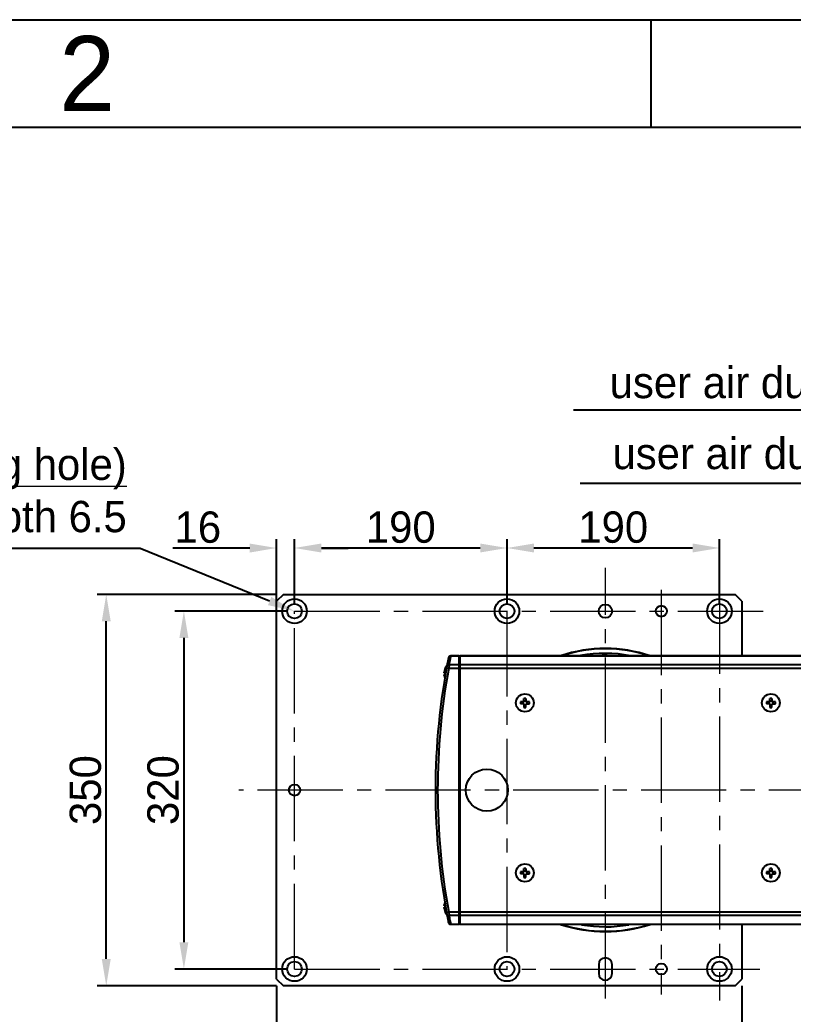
# Model space of a CAD drawing. Header units: millimetres. Extents: x 4086 to 8300, y 123 to 1549.
# Drawn here: x 6646.6 to 6819.5, y 1327 to 1549.2 of the extents above; entities that cross this region are included whole.
import ezdxf
from ezdxf import colors
from ezdxf.entities.mleader import LeaderData, LeaderLine
from ezdxf.enums import TextEntityAlignment as Align
from ezdxf.math import Vec2, Vec3

# ---------------------------------------------------------------- set-up
doc = ezdxf.new("R2010")
doc.units = ezdxf.units.MM
doc.linetypes.add('CENTER2', pattern=[28.575, 19.05, -3.175, 3.175, -3.175])
doc.layers.add('中心线层', color=7, linetype='CENTER2', lineweight=0)
doc.layers.add('标注层', color=7, linetype='Continuous', lineweight=0)
doc.layers.add('外形图', color=7, linetype='Continuous')
doc.styles.add('思源黑', font='SourceHanSansCN-Normal.ttf')
doc.dimstyles.new('尺寸标注_1_4比例', dxfattribs={"dimtxt": 7, "dimasz": 6, "dimexe": 2, "dimexo": 1.5, "dimgap": 1, "dimtad": 1, "dimdec": 1, "dimlfac": 4, "dimdsep": 46, "dimtxsty": '思源黑', "dimcen": 0.09, "dimadec": 0, "dimazin": 0, "dimtp": 0.01, "dimtm": 0.01, "dimtfac": 1, "dimtdec": 1, "dimtofl": 0, "dimtmove": 0, "dimatfit": 3, "dimfxl": 1, "dimtolj": 1, "dimarcsym": 0})

# ---------------------------------------------------------------- blocks, each defined once
blk = doc.blocks.new('1')
at = {"color": 2}
blk.add_line((6787.66, 1549.22), (6787.66, 1525.22), dxfattribs=at)
for points in [[(6283.66, 123.62), (6283.66, 1549.22), (8299.66, 1549.22), (8299.66, 123.62)], [(6403.66, 147.62), (6403.66, 1525.22), (8275.66, 1525.22), (8275.66, 147.62)]]:
    blk.add_lwpolyline(points, close=True, dxfattribs=at)
at = {"color": 2, "style": '思源黑'}
blk.add_text('2', height=16.8, dxfattribs=at).set_placement((6661.66, 1537.22), align=Align.MIDDLE_CENTER)
at = {"color": 7, "style": '思源黑'}
for tag, height, p in [('编号', 19.2, (8134.84, 252.67)), ('比例', 8, (7939.66, 171.62))]:
    blk.add_attdef(tag, text='', height=height, dxfattribs=at).set_placement(p, align=Align.MIDDLE)
at = {"linetype": 'Continuous', "lineweight": 0, "ltscale": 0.3, "style": '思源黑'}
for tag, p in [('当前页', (8121.35, 207.93)), ('总页数', (8160.27, 207.93))]:
    blk.add_attdef(tag, text='', height=8, dxfattribs=at).set_placement(p, align=Align.MIDDLE)
blk = doc.blocks.new('*D1298')
at = {"layer": 'Defpoints', "color": 0}
for p in [(6755.52, 1431.17), (6708.02, 1417.05), (6755.52, 1417.05)]:
    blk.add_point(p, dxfattribs=at)
at = {"layer": '标注层', "color": 0, "lineweight": -2}
for p, q in [((6708.02, 1418.55), (6708.02, 1433.17)), ((6755.52, 1418.55), (6755.52, 1433.17)), ((6714.02, 1431.17), (6749.52, 1431.17))]:
    blk.add_line(p, q, dxfattribs=at)
at = {"layer": '标注层', "color": 0}
for points in [[(6714.02, 1432.17), (6714.02, 1430.17), (6708.02, 1431.17)], [(6749.52, 1430.17), (6749.52, 1432.17), (6755.52, 1431.17)]]:
    blk.add_solid(points, dxfattribs=at)
at = {"layer": '标注层', "color": 0, "insert": (6731.77, 1435.79), "char_height": 7, "attachment_point": 5, "style": '思源黑'}
blk.add_mtext('\\A1;190', dxfattribs=at)
blk = doc.blocks.new('*D1299')
at = {"layer": 'Defpoints', "color": 0}
for p in [(6803.02, 1431.17), (6755.52, 1417.05), (6803.02, 1417.05)]:
    blk.add_point(p, dxfattribs=at)
at = {"layer": '标注层', "color": 0, "lineweight": -2}
for p, q in [((6755.52, 1418.55), (6755.52, 1433.17)), ((6803.02, 1418.55), (6803.02, 1433.17)), ((6761.52, 1431.17), (6797.02, 1431.17))]:
    blk.add_line(p, q, dxfattribs=at)
at = {"layer": '标注层', "color": 0}
for points in [[(6761.52, 1432.17), (6761.52, 1430.17), (6755.52, 1431.17)], [(6797.02, 1430.17), (6797.02, 1432.17), (6803.02, 1431.17)]]:
    blk.add_solid(points, dxfattribs=at)
at = {"layer": '标注层', "color": 0, "insert": (6779.27, 1435.79), "char_height": 7, "attachment_point": 5, "style": '思源黑'}
blk.add_mtext('\\A1;190', dxfattribs=at)
blk = doc.blocks.new('*D1300')
at = {"layer": 'Defpoints', "color": 0}
for p in [(6708.02, 1417.05), (6683.28, 1337.05), (6708.02, 1337.05)]:
    blk.add_point(p, dxfattribs=at)
at = {"layer": '标注层', "color": 0, "lineweight": -2}
for p, q in [((6706.52, 1417.05), (6681.28, 1417.05)), ((6683.28, 1411.05), (6683.28, 1343.05)), ((6706.52, 1337.05), (6681.28, 1337.05))]:
    blk.add_line(p, q, dxfattribs=at)
at = {"layer": '标注层', "color": 0}
for points in [[(6684.28, 1411.05), (6682.28, 1411.05), (6683.28, 1417.05)], [(6682.28, 1343.05), (6684.28, 1343.05), (6683.28, 1337.05)]]:
    blk.add_solid(points, dxfattribs=at)
at = {"layer": '标注层', "color": 0, "insert": (6678.65, 1377.05), "char_height": 7, "attachment_point": 5, "rotation": 90, "style": '思源黑'}
blk.add_mtext('\\A1;320', dxfattribs=at)
blk = doc.blocks.new('*D1301')
at = {"layer": 'Defpoints', "color": 0}
for p in [(6704.02, 1431.16), (6704.02, 1417.05), (6708.02, 1417.05)]:
    blk.add_point(p, dxfattribs=at)
at = {"layer": '标注层', "color": 0, "lineweight": -2}
for p, q in [((6704.02, 1418.55), (6704.02, 1433.16)), ((6708.02, 1418.55), (6708.02, 1433.16)), ((6698.02, 1431.16), (6680.79, 1431.16)), ((6714.02, 1431.16), (6720.02, 1431.16))]:
    blk.add_line(p, q, dxfattribs=at)
at = {"layer": '标注层', "color": 0}
for points in [[(6698.02, 1430.16), (6698.02, 1432.16), (6704.02, 1431.16)], [(6714.02, 1432.16), (6714.02, 1430.16), (6708.02, 1431.16)]]:
    blk.add_solid(points, dxfattribs=at)
at = {"layer": '标注层', "color": 0, "insert": (6686.4, 1435.79), "char_height": 7, "attachment_point": 5, "style": '思源黑'}
blk.add_mtext('\\A1;16', dxfattribs=at)
blk = doc.blocks.new('*D1310')
at = {"layer": 'Defpoints', "color": 0}
for p in [(6704.02, 1334.8), (6808.02, 1334.8), (6808.02, 1315.46)]:
    blk.add_point(p, dxfattribs=at)
at = {"layer": '标注层', "color": 0, "lineweight": -2}
for p, q in [((6704.02, 1333.3), (6704.02, 1313.46)), ((6808.02, 1333.3), (6808.02, 1313.46)), ((6710.02, 1315.46), (6802.02, 1315.46))]:
    blk.add_line(p, q, dxfattribs=at)
at = {"layer": '标注层', "color": 0}
for points in [[(6710.02, 1316.46), (6710.02, 1314.46), (6704.02, 1315.46)], [(6802.02, 1314.46), (6802.02, 1316.46), (6808.02, 1315.46)]]:
    blk.add_solid(points, dxfattribs=at)
at = {"layer": '标注层', "color": 0, "insert": (6756.02, 1320.08), "char_height": 7, "attachment_point": 5, "style": '思源黑'}
blk.add_mtext('\\A1;416', dxfattribs=at)
blk = doc.blocks.new('*D1311')
at = {"layer": 'Defpoints', "color": 0}
for p in [(6665.92, 1420.8), (6705.52, 1420.8), (6705.52, 1333.3)]:
    blk.add_point(p, dxfattribs=at)
at = {"layer": '标注层', "color": 0, "lineweight": -2}
for p, q in [((6704.02, 1420.8), (6663.92, 1420.8)), ((6665.92, 1339.3), (6665.92, 1414.8)), ((6704.02, 1333.3), (6663.92, 1333.3))]:
    blk.add_line(p, q, dxfattribs=at)
at = {"layer": '标注层', "color": 0}
for points in [[(6666.92, 1414.8), (6664.92, 1414.8), (6665.92, 1420.8)], [(6664.92, 1339.3), (6666.92, 1339.3), (6665.92, 1333.3)]]:
    blk.add_solid(points, dxfattribs=at)
at = {"layer": '标注层', "color": 0, "insert": (6661.29, 1377.05), "char_height": 7, "attachment_point": 5, "rotation": 90, "style": '思源黑'}
blk.add_mtext('\\A1;350', dxfattribs=at)

msp = doc.modelspace()

# ---------------------------------------------------------------- linework, layer by layer
at = {"layer": '中心线层'}
for p, q in [((6777.5155, 1330.4912), (6777.5155, 1426.6978)), ((6790.0155, 1421.8168), (6790.0155, 1331.3749)), ((6803.0155, 1422.0664), (6803.0155, 1329.98)), ((6708.0155, 1417.0487), (6815.6227, 1417.0487)), ((6708.0155, 1337.0487), (6708.0155, 1417.0487)), ((6755.5155, 1417.0487), (6755.5155, 1337.0487)), ((7090.2949, 1377.0487), (6695.5771, 1377.0487)), ((6708.0155, 1337.0487), (6812.0497, 1337.0487))]:
    msp.add_line(p, q, dxfattribs=at)
at = {"layer": '外形图', "color": 7, "linetype": 'Continuous'}
for p, q in [((6705.5155, 1420.7987), (6704.0155, 1419.2987)), ((6705.5155, 1420.7987), (6806.5155, 1420.7987)), ((6808.0155, 1419.2987), (6806.5155, 1420.7987)), ((6704.0155, 1334.7987), (6704.0155, 1419.2987)), ((6704.0155, 1334.7987), (6704.0155, 1419.2987)), ((6808.0155, 1419.2987), (6808.0155, 1407.0487)), ((6742.9253, 1407.0487), (6742.9198, 1407.0173)), ((6744.7655, 1407.0173), (6742.9198, 1407.0173)), ((6744.7655, 1407.0487), (6742.9253, 1407.0487)), ((6744.7655, 1407.0487), (6744.7655, 1347.0487)), ((6917.7427, 1407.0487), (6745.0155, 1407.0487)), ((6745.0155, 1347.0487), (6745.0155, 1407.0452)), ((6917.5552, 1407.0173), (6745.0155, 1407.0173)), ((6742.435, 1406.6464), (6742.4307, 1406.6253)), ((6742.5698, 1405.1073), (6742.4953, 1404.3015)), ((6742.5741, 1405.1305), (6742.5698, 1405.1073)), ((6742.5698, 1405.1073), (6744.7655, 1405.1073)), ((6742.5942, 1405.2395), (6742.5741, 1405.1305)), ((6742.6045, 1405.2957), (6742.5942, 1405.2395)), ((6742.6168, 1405.363), (6742.6045, 1405.2957)), ((6745.0155, 1405.1073), (6909.1869, 1405.1073)), ((6741.4941, 1403.2687), (6741.6322, 1403.2687)), ((6741.6322, 1402.8287), (6741.4941, 1402.8287)), ((6741.6322, 1404.0524), (6741.6256, 1404.0562)), ((6742.0035, 1404.3918), (6742.4953, 1404.3015)), ((6742.4953, 1404.3015), (6906.4447, 1404.3015)), ((6759.1455, 1396.7687), (6758.5117, 1396.7687)), ((6759.1455, 1396.3287), (6758.5117, 1396.3287)), ((6759.0419, 1396.3287), (6759.0419, 1396.7687)), ((6759.2955, 1396.9187), (6759.2955, 1397.5524)), ((6759.2955, 1397.0223), (6759.7355, 1397.0223)), ((6759.2955, 1396.1787), (6759.2955, 1395.5449)), ((6759.7355, 1396.0751), (6759.2955, 1396.0751)), ((6759.7355, 1397.5524), (6759.7355, 1396.9187)), ((6759.7355, 1395.5449), (6759.7355, 1396.1787)), ((6760.5192, 1396.7687), (6759.8855, 1396.7687)), ((6759.8855, 1396.3287), (6760.5192, 1396.3287)), ((6759.9891, 1396.7687), (6759.9891, 1396.3287)), ((6814.1455, 1396.7687), (6813.5117, 1396.7687)), ((6814.1455, 1396.3287), (6813.5117, 1396.3287)), ((6814.0419, 1396.3287), (6814.0419, 1396.7687)), ((6814.2955, 1396.9187), (6814.2955, 1397.5524)), ((6814.2955, 1397.0223), (6814.7355, 1397.0223)), ((6814.2955, 1396.1787), (6814.2955, 1395.5449)), ((6814.7355, 1396.0751), (6814.2955, 1396.0751)), ((6814.7355, 1397.5524), (6814.7355, 1396.9187)), ((6814.7355, 1395.5449), (6814.7355, 1396.1787)), ((6815.5192, 1396.7687), (6814.8855, 1396.7687)), ((6814.8855, 1396.3287), (6815.5192, 1396.3287)), ((6814.9891, 1396.7687), (6814.9891, 1396.3287)), ((6759.1455, 1358.7687), (6758.5117, 1358.7687)), ((6759.1455, 1358.3287), (6758.5117, 1358.3287)), ((6759.0419, 1358.3287), (6759.0419, 1358.7687)), ((6759.2955, 1358.9187), (6759.2955, 1359.5524)), ((6759.2955, 1359.0223), (6759.7355, 1359.0223)), ((6759.2955, 1358.1787), (6759.2955, 1357.5449)), ((6759.7355, 1358.0751), (6759.2955, 1358.0751)), ((6759.7355, 1359.5524), (6759.7355, 1358.9187)), ((6759.7355, 1357.5449), (6759.7355, 1358.1787)), ((6760.5192, 1358.7687), (6759.8855, 1358.7687)), ((6759.8855, 1358.3287), (6760.5192, 1358.3287)), ((6759.9891, 1358.7687), (6759.9891, 1358.3287)), ((6814.1455, 1358.7687), (6813.5117, 1358.7687)), ((6814.1455, 1358.3287), (6813.5117, 1358.3287)), ((6814.0419, 1358.3287), (6814.0419, 1358.7687)), ((6814.2955, 1358.9187), (6814.2955, 1359.5524)), ((6814.2955, 1359.0223), (6814.7355, 1359.0223)), ((6814.2955, 1358.1787), (6814.2955, 1357.5449)), ((6814.7355, 1358.0751), (6814.2955, 1358.0751)), ((6814.7355, 1359.5524), (6814.7355, 1358.9187)), ((6814.7355, 1357.5449), (6814.7355, 1358.1787)), ((6815.5192, 1358.7687), (6814.8855, 1358.7687)), ((6814.8855, 1358.3287), (6815.5192, 1358.3287)), ((6814.9891, 1358.7687), (6814.9891, 1358.3287)), ((6741.4941, 1351.2687), (6741.6322, 1351.2687)), ((6741.6322, 1350.8287), (6741.4941, 1350.8287)), ((6741.6256, 1350.0411), (6741.6322, 1350.0449)), ((6742.4953, 1349.7959), (6742.0035, 1349.7056)), ((6906.5957, 1349.7959), (6742.4953, 1349.7959)), ((6742.4953, 1349.7959), (6742.5698, 1348.9901)), ((6744.7655, 1348.9901), (6742.5698, 1348.9901)), ((6742.5698, 1348.9901), (6742.5742, 1348.966)), ((6742.5742, 1348.966), (6742.5948, 1348.8542)), ((6742.5948, 1348.8542), (6742.6053, 1348.7969)), ((6742.6053, 1348.7969), (6742.618, 1348.7277)), ((6742.9198, 1347.0801), (6744.7655, 1347.0801)), ((6742.9198, 1347.0801), (6742.9253, 1347.0487)), ((6742.9253, 1347.0487), (6744.7655, 1347.0487)), ((6909.316, 1348.9901), (6745.0155, 1348.9901)), ((6745.0155, 1347.0801), (6917.7061, 1347.0801)), ((6745.0155, 1347.0487), (6917.891, 1347.0487)), ((6808.0155, 1347.0487), (6808.0155, 1334.7987)), ((6776.0155, 1338.0487), (6776.0155, 1336.0487)), ((6779.0155, 1336.0487), (6779.0155, 1338.0487)), ((6704.0155, 1334.7987), (6705.5155, 1333.2987)), ((6806.5155, 1333.2987), (6808.0155, 1334.7987)), ((6806.5155, 1333.2987), (6705.5155, 1333.2987))]:
    msp.add_line(p, q, dxfattribs=at)
for centre, radius in [((6708.0155, 1417.0487), 2.75), ((6708.0155, 1417.0487), 1.65), ((6755.5155, 1417.0487), 2.75), ((6755.5155, 1417.0487), 1.65), ((6777.5155, 1417.0487), 1.5), ((6790.0155, 1417.0487), 1.25), ((6803.0155, 1417.0487), 2.75), ((6803.0155, 1417.0487), 1.65), ((6759.5155, 1396.5487), 2), ((6814.5155, 1396.5487), 2), ((6751.0155, 1377.0487), 4.7), ((6708.0155, 1377.0487), 1.25), ((6759.5155, 1358.5487), 2), ((6814.5155, 1358.5487), 2), ((6708.0155, 1337.0487), 2.75), ((6708.0155, 1337.0487), 1.65), ((6755.5155, 1337.0487), 2.75), ((6755.5155, 1337.0487), 1.65), ((6790.0155, 1337.0487), 1.25), ((6803.0155, 1337.0487), 2.75), ((6803.0155, 1337.0487), 1.65)]:
    msp.add_circle(centre, radius, dxfattribs=at)
for centre, radius, start, end in [((6742.9253, 1406.5487), 0.5, 90, 168.733369), ((6744.7655, 1406.7987), 0.25, 30, 90), ((6777.5155, 1377.0487), 31.65, 71.578093, 108.421907), ((6777.5155, 1377.0487), 31.5714, 71.956393, 108.043607), ((6777.5155, 1377.0487), 30.5585, 79.404472, 100.451245), ((6777.5155, 1377.0487), 30.0587, 88.52924, 91.383597), ((6891.0072, 1377.0487), 151.4917, 168.733369, 191.265446), ((6744.7155, 1403.0487), 3.25, 143.200454, 161.939792), ((6891.0072, 1377.0487), 150.9917, 169.601565, 190.398435), ((6744.7155, 1403.0487), 3.2425, 161.967648, 173.447828), ((6744.7155, 1403.0487), 3.2425, 186.552172, 196.410008), ((6745.2983, 1403.0487), 3.6727, 176.565833, 183.434167), ((6764.8564, 1396.5486), 6.3484, 178.014878, 181.985122), ((6759.1455, 1396.9187), 0.15, 270, 0), ((6759.1455, 1396.1787), 0.15, 0, 90), ((6759.5155, 1391.2064), 6.3499, 88.014507, 91.985493), ((6759.8855, 1396.9187), 0.15, 180, 270), ((6759.8855, 1396.1787), 0.15, 90, 180), ((6754.1746, 1396.5488), 6.3484, 358.014878, 1.985122), ((6819.8564, 1396.5486), 6.3484, 178.014878, 181.985122), ((6814.1455, 1396.9187), 0.15, 270, 0), ((6814.1455, 1396.1787), 0.15, 0, 90), ((6814.5155, 1391.2064), 6.3499, 88.014507, 91.985493), ((6814.8855, 1396.9187), 0.15, 180, 270), ((6814.8855, 1396.1787), 0.15, 90, 180), ((6809.1746, 1396.5488), 6.3484, 358.014878, 1.985122), ((6759.5155, 1401.891), 6.3499, 268.014507, 271.985493), ((6814.5155, 1401.891), 6.3499, 268.014507, 271.985493), ((6764.8564, 1358.5486), 6.3484, 178.014878, 181.985122), ((6759.1455, 1358.9187), 0.15, 270, 0), ((6759.1455, 1358.1787), 0.15, 0, 90), ((6759.5155, 1353.2064), 6.3499, 88.014507, 91.985493), ((6759.8855, 1358.9187), 0.15, 180, 270), ((6759.8855, 1358.1787), 0.15, 90, 180), ((6754.1746, 1358.5488), 6.3484, 358.014878, 1.985122), ((6819.8564, 1358.5486), 6.3484, 178.014878, 181.985122), ((6814.1455, 1358.9187), 0.15, 270, 0), ((6814.1455, 1358.1787), 0.15, 0, 90), ((6814.5155, 1353.2064), 6.3499, 88.014507, 91.985493), ((6814.8855, 1358.9187), 0.15, 180, 270), ((6814.8855, 1358.1787), 0.15, 90, 180), ((6809.1746, 1358.5488), 6.3484, 358.014878, 1.985122), ((6759.5155, 1363.891), 6.3499, 268.014507, 271.985493), ((6814.5155, 1363.891), 6.3499, 268.014507, 271.985493), ((6744.7155, 1351.0487), 3.2425, 163.574873, 173.447828), ((6744.7155, 1351.0487), 3.2425, 186.552172, 198.032352), ((6745.2983, 1351.0487), 3.6727, 176.565833, 183.434167), ((6744.7155, 1351.0487), 3.25, 198.060208, 216.789245), ((6742.9253, 1347.5487), 0.5, 191.266631, 270), ((6744.7655, 1347.2987), 0.25, 270, 330), ((6777.5155, 1377.0487), 31.65, 251.578093, 288.421907), ((6777.5155, 1377.0487), 31.5714, 251.956393, 288.043607), ((6777.5155, 1377.0487), 30.5585, 259.938465, 279.945937), ((6777.5155, 1338.0487), 1.5, 0, 180), ((6777.5155, 1336.0487), 1.5, 180, 0)]:
    msp.add_arc(centre, radius, start, end, dxfattribs=at)
for points in [[(6742.702, 1406.9675), (6742.6342, 1406.9356), (6742.5723, 1406.8865), (6742.5264, 1406.8274)], [(6744.8935, 1406.9817), (6744.8551, 1407.0038), (6744.8098, 1407.0173), (6744.7655, 1407.0173)], [(6744.7655, 1405.1073), (6744.844, 1405.1073), (6744.9335, 1405.0726), (6744.9795, 1405.009)], [(6741.487, 1403.3135), (6741.487, 1403.3236), (6741.4874, 1403.3336), (6741.4878, 1403.3437)], [(6741.4878, 1403.2888), (6741.4871, 1403.297), (6741.487, 1403.3053), (6741.487, 1403.3135)], [(6741.487, 1402.7839), (6741.487, 1402.7921), (6741.4871, 1402.8004), (6741.4878, 1402.8086)], [(6741.4878, 1403.3437), (6741.4891, 1403.3687), (6741.4913, 1403.3938), (6741.4941, 1403.4187)], [(6741.487, 1351.3135), (6741.487, 1351.3236), (6741.4874, 1351.3336), (6741.4878, 1351.3437)], [(6741.4878, 1351.2888), (6741.4871, 1351.297), (6741.487, 1351.3053), (6741.487, 1351.3135)], [(6741.4878, 1351.3437), (6741.4891, 1351.3687), (6741.4913, 1351.3938), (6741.4941, 1351.4187)], [(6741.487, 1350.7839), (6741.487, 1350.7921), (6741.4871, 1350.8004), (6741.4878, 1350.8086)], [(6742.7019, 1347.1299), (6742.6341, 1347.1617), (6742.5723, 1347.2109), (6742.5264, 1347.2701)], [(6744.8935, 1349.019), (6744.8539, 1349.0004), (6744.8092, 1348.9901), (6744.7655, 1348.9901)]]:
    msp.add_open_spline(points, degree=3, dxfattribs=at)
for points, knots in [([(6742.9198, 1407.0173), (6742.9031, 1406.9414), (6742.8716, 1406.7364), (6742.8008, 1406.3715), (6742.7138, 1405.8965), (6742.6507, 1405.5488), (6742.6168, 1405.363)], [0, 0, 0, 0, 0.13859412, 0.36974221, 0.66304044, 1, 1, 1, 1]), ([(6742.9198, 1407.0173), (6742.9018, 1407.0174), (6742.827, 1407.013), (6742.7534, 1406.9917), (6742.702, 1406.9675)], [0, 0, 0, 0, 0.24074339, 1, 1, 1, 1]), ([(6745.0155, 1406.7693), (6745.0155, 1406.7893), (6745.0041, 1406.8725), (6744.9485, 1406.9499), (6744.8935, 1406.9817)], [0, 0, 0, 0, 0.23962292, 1, 1, 1, 1]), ([(6742.5698, 1405.1073), (6742.4575, 1405.1147), (6742.2375, 1405.0749), (6742.0956, 1404.8891), (6742.0783, 1404.796)], [0, 0, 0, 0, 0.54317142, 1, 1, 1, 1]), ([(6742.5264, 1406.8274), (6742.5141, 1406.8116), (6742.4705, 1406.748), (6742.4406, 1406.6748), (6742.4295, 1406.6188)], [0, 0, 0, 0, 0.25979171, 1, 1, 1, 1]), ([(6741.4941, 1402.6787), (6741.493, 1402.6883), (6741.4894, 1402.7232), (6741.4871, 1402.7584), (6741.487, 1402.7839)], [0, 0, 0, 0, 0.27381897, 1, 1, 1, 1]), ([(6741.4941, 1403.2687), (6741.4899, 1403.2687), (6741.4891, 1403.2799), (6741.4881, 1403.2859), (6741.4878, 1403.2888)], [0, 0, 0, 0, 0.59036711, 1, 1, 1, 1]), ([(6741.4878, 1402.8086), (6741.4881, 1402.8115), (6741.4891, 1402.8174), (6741.4899, 1402.8287), (6741.4941, 1402.8287)], [0, 0, 0, 0, 0.40966228, 1, 1, 1, 1]), ([(6741.4941, 1350.6787), (6741.493, 1350.6883), (6741.4894, 1350.7232), (6741.4871, 1350.7584), (6741.487, 1350.7839)], [0, 0, 0, 0, 0.27381897, 1, 1, 1, 1]), ([(6741.4941, 1351.2687), (6741.4899, 1351.2687), (6741.4891, 1351.2799), (6741.4881, 1351.2859), (6741.4878, 1351.2888)], [0, 0, 0, 0, 0.59036711, 1, 1, 1, 1]), ([(6741.4878, 1350.8086), (6741.4881, 1350.8115), (6741.4891, 1350.8174), (6741.4899, 1350.8287), (6741.4941, 1350.8287)], [0, 0, 0, 0, 0.40966228, 1, 1, 1, 1]), ([(6742.5698, 1348.9901), (6742.4589, 1348.9828), (6742.2395, 1349.0216), (6742.0959, 1349.2069), (6742.0783, 1349.3014)], [0, 0, 0, 0, 0.53632875, 1, 1, 1, 1]), ([(6745.0155, 1349.1915), (6745.0155, 1349.1752), (6745.0029, 1349.1027), (6744.9443, 1349.0429), (6744.8935, 1349.019)], [0, 0, 0, 0, 0.22533378, 1, 1, 1, 1]), ([(6742.5264, 1347.2701), (6742.5142, 1347.2859), (6742.4705, 1347.3494), (6742.4406, 1347.4226), (6742.4295, 1347.4785)], [0, 0, 0, 0, 0.2593224, 1, 1, 1, 1]), ([(6742.618, 1348.7277), (6742.6293, 1348.6658), (6742.6721, 1348.4312), (6742.7148, 1348.1966), (6742.7466, 1348.024)], [0, 0, 0, 0, 0.26383932, 1, 1, 1, 1]), ([(6742.9198, 1347.0801), (6742.9019, 1347.08), (6742.827, 1347.0844), (6742.7534, 1347.1057), (6742.7019, 1347.1299)], [0, 0, 0, 0, 0.24025775, 1, 1, 1, 1]), ([(6742.7466, 1348.024), (6742.7831, 1347.8258), (6742.8449, 1347.512), (6742.8952, 1347.1959), (6742.9198, 1347.0801)], [0, 0, 0, 0, 0.62987014, 1, 1, 1, 1]), ([(6744.7655, 1347.0801), (6744.7857, 1347.0801), (6744.8691, 1347.0913), (6744.9473, 1347.1462), (6744.9795, 1347.2011)], [0, 0, 0, 0, 0.24058963, 1, 1, 1, 1])]:
    msp.add_open_spline(points, degree=3, knots=knots, dxfattribs=at)

# ---------------------------------------------------------------- block references
msp.add_blockref('1', (0, 0))

# ---------------------------------------------------------------- dimensions: what is measured, and where the dimension line sits
at = {"layer": '标注层'}
for base, p1, p2, picture, middle in [((6704.0155, 1431.162), (6708.0155, 1417.0487), (6704.0155, 1417.0487), '*D1301', (6686.4017, 1435.7881)), ((6755.5155, 1431.1683), (6708.0155, 1417.0487), (6755.5155, 1417.0487), '*D1298', (6731.7655, 1435.7944)), ((6803.0155, 1431.1683), (6755.5155, 1417.0487), (6803.0155, 1417.0487), '*D1299', (6779.2655, 1435.7944))]:
    dim = msp.add_linear_dim(base=base, p1=p1, p2=p2, dimstyle='尺寸标注_1_4比例', dxfattribs=at)
    dim.commit()
    dim.dimension.update_dxf_attribs({"geometry": picture, "text_midpoint": middle})
dim = msp.add_linear_dim(base=(6665.9232, 1420.7987), p1=(6705.5155, 1333.2987), p2=(6705.5155, 1420.7987), angle=90, dimstyle='尺寸标注_1_4比例', dxfattribs=at)
dim.commit()
dim.dimension.update_dxf_attribs({"geometry": '*D1311', "text_midpoint": (6661.2924, 1377.0487)})
dim = msp.add_linear_dim(base=(6683.2818, 1337.0487), p1=(6708.0155, 1417.0487), p2=(6708.0155, 1337.0487), angle=90, dimstyle='尺寸标注_1_4比例', dxfattribs=at)
dim.commit()
dim.dimension.update_dxf_attribs({"geometry": '*D1300', "text_midpoint": (6683.2818, 1377.0487), "dimtype": 160})
dim = msp.add_linear_dim(base=(6808.0155, 1315.4562), p1=(6704.0155, 1334.7987), p2=(6808.0155, 1334.7987), dimstyle='尺寸标注_1_4比例', dxfattribs=at)
dim.commit()
dim.dimension.update_dxf_attribs({"geometry": '*D1310', "text_midpoint": (6756.0155, 1315.4562), "dimtype": 160})

# ---------------------------------------------------------------- leaders
ml = msp.add_multileader_mtext('Standard', dxfattribs=at)
ml.set_content('{\\C7;user air duct2 }(φ6blue)', style='思源黑')
ml.set_leader_properties()
ml.build(insert=Vec2(0, 0))
ml.multileader.update_dxf_attribs({"text_left_attachment_type": 5, "text_right_attachment_type": 5, "dogleg_length": 1, "arrow_head_size": 6})
ctx = ml.context
ctx.base_point, ctx.char_height, ctx.arrow_head_size, ctx.plane_origin = Vec3(6772.16, 1461.9567), 7, 6, Vec3(6915.0155, 1390.0761)
ctx.left_attachment, ctx.right_attachment, ctx.text_align_type = 5, 5, 2
notes = []
notes.append((ctx, [(0, (1, 1, 0), (6875.9866, 1461.9567), (-1, 0), 1, [(0, [(6915.0155, 1390.0761)], 0, [])])]))
ctx.mtext.insert, ctx.mtext.alignment, ctx.mtext.flow_direction = Vec3(6872.9866, 1471.6651), 3, 5
ml = msp.add_multileader_mtext('Standard', dxfattribs=at)
ml.set_content('{\\C7;user air duct3 }(φ6grey)', style='思源黑')
ml.set_leader_properties()
ml.build(insert=Vec2(0, 0))
ml.multileader.update_dxf_attribs({"text_left_attachment_type": 5, "text_right_attachment_type": 5, "dogleg_length": 1, "arrow_head_size": 6})
ctx = ml.context
ctx.base_point, ctx.char_height, ctx.arrow_head_size, ctx.plane_origin = Vec3(6773.7477, 1445.5963), 7, 6, Vec3(6913.0724, 1376.6959)
ctx.left_attachment, ctx.right_attachment, ctx.text_align_type = 5, 5, 2
notes.append((ctx, [(0, (1, 1, 0), (6877.1306, 1445.5963), (-1, 0), 1, [(0, [(6913.0724, 1376.6959)], 0, [])])]))
ctx.mtext.insert, ctx.mtext.alignment, ctx.mtext.flow_direction = Vec3(6874.1306, 1455.7997), 3, 5
ml = msp.add_multileader_mtext('Standard', dxfattribs=at)
ml.set_content('{\\L\\A1;\\C7;6-φ6.6 Penetration(locating hole\\H1.00002x;\\C0;)\\P\\l\\Fgdt.shx|c168;\\H0.99998x;\\C256;v\\A1;\\fSource Han Sans CN Normal|b0|i0|c134|p34;\\H1x;φ11 depth 6.5}', style='思源黑')
ml.set_leader_properties()
ml.build(insert=Vec2(0, 0))
ml.multileader.update_dxf_attribs({"text_left_attachment_type": 5, "text_right_attachment_type": 5, "dogleg_length": 1, "arrow_head_size": 6})
ctx = ml.context
ctx.base_point, ctx.char_height, ctx.arrow_head_size, ctx.plane_origin = Vec3(6522.9058, 1431.0704), 7, 6, Vec3(6708.0155, 1417.0487)
ctx.left_attachment, ctx.right_attachment, ctx.text_align_type = 5, 5, 2
notes.append((ctx, [(0, (1, 1, 0), (6673.5142, 1431.0704), (-1, 0), 1, [(0, [(6708.0155, 1417.0487)], 0, [])])]))
ctx.mtext.insert, ctx.mtext.alignment, ctx.mtext.flow_direction = Vec3(6670.5142, 1453.3704), 3, 5
ml = msp.add_multileader_mtext('Standard', dxfattribs=at)
ml.set_content('{\\C7;user air duct1}（φ4blue）', style='思源黑')
ml.set_leader_properties()
ml.build(insert=Vec2(0, 0))
ml.multileader.update_dxf_attribs({"text_left_attachment_type": 5, "text_right_attachment_type": 5, "dogleg_length": 1, "arrow_head_size": 6})
ctx = ml.context
ctx.base_point, ctx.char_height, ctx.arrow_head_size, ctx.plane_origin = Vec3(6796.2928, 1303.748), 7, 6, Vec3(6915.0155, 1366.3558)
ctx.left_attachment, ctx.right_attachment, ctx.text_align_type = 5, 5, 2
notes.append((ctx, [(0, (1, 1, 0), (6904.9665, 1303.748), (-1, 0), 1, [(0, [(6915.0155, 1366.3558)], 0, [])])]))
ctx.mtext.insert, ctx.mtext.alignment, ctx.mtext.flow_direction = Vec3(6901.9665, 1313.83), 3, 5
for ctx, leaders in notes:
    for number, flags, end, landing, length, lines in leaders:
        leader = LeaderData()
        leader.index, (leader.has_last_leader_line, leader.has_dogleg_vector, leader.attachment_direction) = number, flags
        leader.last_leader_point, leader.dogleg_vector, leader.dogleg_length = Vec3(end), Vec3(landing), length
        for number, points, colour, breaks in lines:
            line = LeaderLine()
            line.index, line.vertices, line.color, line.breaks = number, Vec3.list(points), colors.encode_raw_color(colour), breaks
            leader.lines.append(line)
        ctx.leaders.append(leader)

doc.saveas('drawing.dxf')
